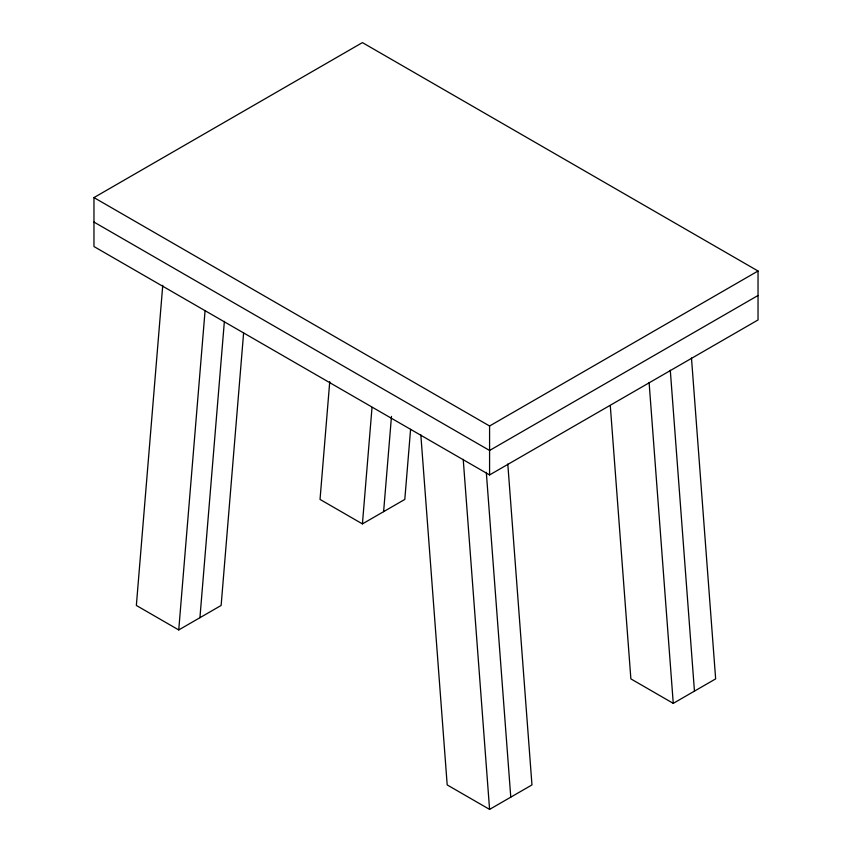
<?xml version="1.0" encoding="UTF-8"?>
<svg xmlns="http://www.w3.org/2000/svg" width="852" height="852" viewBox="0 0 852 852"><rect width="100%" height="100%" fill="white"/><g stroke="black" fill="none" stroke-linecap="round" stroke-linejoin="round"><path stroke-width="1.28" d="M162.753 285.335L136.352 605.463L178.739 629.937L221.126 605.463L243.608 332.962M178.739 629.937L205.034 311.129M199.932 617.7L224.374 321.385M329.745 381.685L320.032 499.421L362.419 523.895L404.807 499.421L410.589 429.312M362.419 523.895L372.015 407.48M383.613 511.658L391.473 416.415M93.965 197.589L362.419 42.6L758.035 271.011L758.035 319.947L489.58 474.937L93.965 246.537L93.965 197.589L489.58 426L758.035 271.011M758.035 295.484L489.58 450.474L93.965 222.063M420.835 434.871L447.193 784.926L489.58 809.4L531.967 784.926L507.803 464.042M610.298 405.733L630.874 678.884L673.261 703.358L715.648 678.884L691.483 358M670.29 370.237L694.455 691.121M649.096 382.473L673.261 703.358M486.311 472.306L510.774 797.163M463.222 459.345L489.58 809.4M489.58 426L489.58 474.937"/></g></svg>
